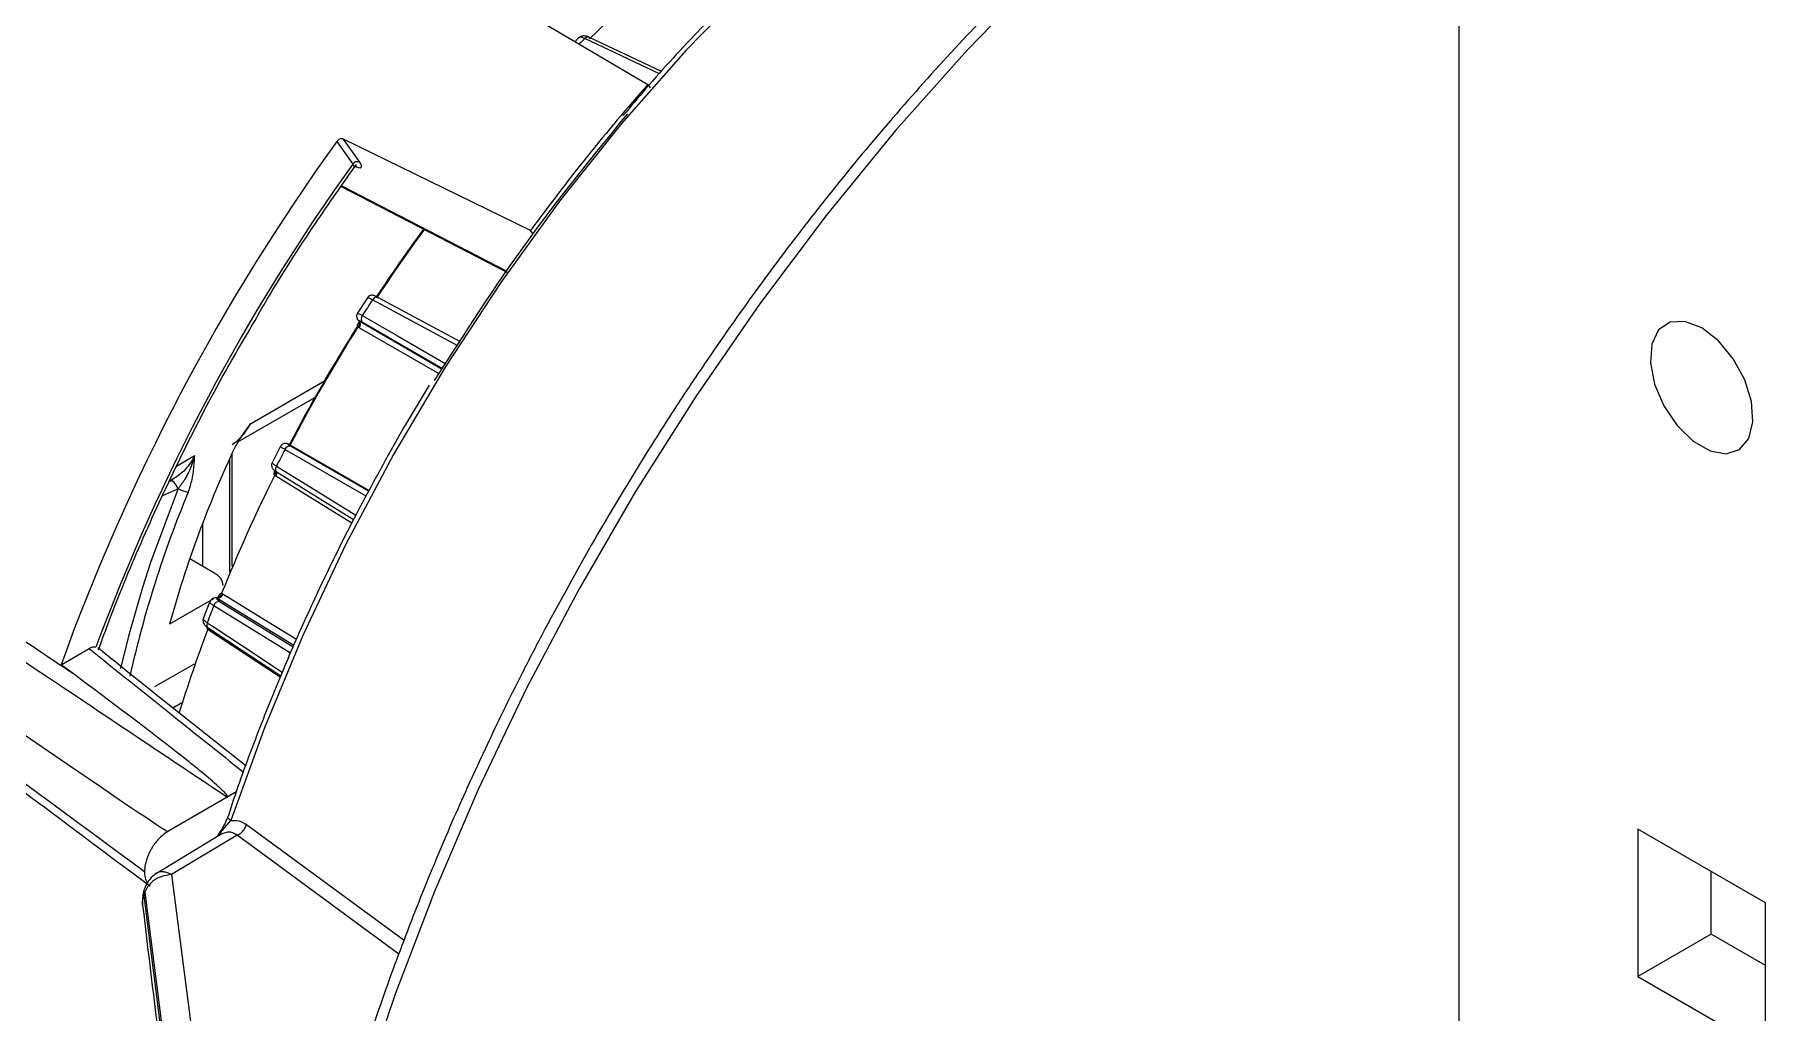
# Model space of a CAD drawing. Extents: x 6 to 134, y 3 to 97.
# Drawn here: x 9.972 to 13.123, y 79.024 to 80.802 of the extents above; entities that cross this region are included whole.
import ezdxf

# ---------------------------------------------------------------- set-up
doc = ezdxf.new("R2010")
doc.units = 0
doc.header["$MEASUREMENT"] = 0
doc.layers.add('OBJECT', color=7, linetype='CONTINUOUS')

msp = doc.modelspace()

# ---------------------------------------------------------------- linework, layer by layer
at = {"layer": 'OBJECT'}
for p, q in [((12.5649, 82.4815), (12.5649, 75.6139)), ((10.7669, 80.9011), (11.0888, 80.7118)), ((10.9626, 80.7964), (10.9561, 80.7899)), ((11.1098, 80.7311), (10.9739, 80.7953)), ((11.1134, 80.7351), (10.9814, 80.7975)), ((11.0888, 80.7118), (11.0931, 80.7057)), ((10.5224, 80.6078), (10.5513, 80.5666)), ((10.875, 80.4458), (10.5347, 80.6123)), ((10.5643, 80.5702), (10.5347, 80.6123)), ((10.5301, 80.526), (10.8319, 80.37)), ((10.8325, 80.3711), (10.5308, 80.527)), ((10.8797, 80.4391), (10.875, 80.4458)), ((10.5782, 80.3238), (10.5597, 80.2953)), ((10.7426, 80.2361), (10.5872, 80.3198)), ((10.7475, 80.2435), (10.5973, 80.3244)), ((10.5618, 80.2825), (10.5622, 80.2821)), ((10.5619, 80.2783), (10.5624, 80.2791)), ((10.5622, 80.2821), (10.5621, 80.2822)), ((10.5622, 80.2821), (10.5632, 80.2814)), ((10.5632, 80.2814), (10.7145, 80.194)), ((10.7148, 80.1945), (10.5689, 80.2789)), ((10.5633, 80.2691), (10.561, 80.2708)), ((10.7086, 80.1851), (10.5633, 80.2691)), ((10.3651, 80.0946), (10.4998, 80.1724)), ((10.6906, 80.1646), (10.6432, 80.0857)), ((10.3425, 80.0613), (10.4825, 80.1421)), ((10.4202, 80.0535), (10.4047, 80.0232)), ((10.4376, 80.056), (10.4364, 80.0565)), ((10.437, 80.0562), (10.4364, 80.0565)), ((10.4382, 80.0557), (10.437, 80.0562)), ((10.4375, 80.0561), (10.4382, 80.0557)), ((10.4382, 80.0557), (10.5815, 79.9731)), ((10.4389, 80.0538), (10.5809, 79.972)), ((10.2637, 80.0361), (10.2306, 80.0169)), ((10.3273, 80.0306), (10.3273, 79.8247)), ((10.3317, 79.8352), (10.3317, 80.0401)), ((10.5757, 79.9625), (10.4281, 80.0476)), ((10.2177, 79.9892), (10.2243, 79.993)), ((10.4117, 79.9991), (10.4093, 80.0009)), ((10.5497, 79.9139), (10.4117, 79.9991)), ((10.4137, 80.0064), (10.553, 79.9205)), ((10.2059, 79.9639), (10.2333, 79.9762)), ((10.2333, 79.9762), (10.2338, 79.9765)), ((10.2779, 79.9126), (10.2779, 79.8354)), ((10.2986, 79.8234), (10.2547, 79.8488)), ((10.2979, 79.7757), (10.2181, 79.7296)), ((10.2914, 79.7711), (10.2794, 79.74)), ((10.3049, 79.7768), (10.3039, 79.7775)), ((10.4443, 79.6911), (10.3049, 79.7768)), ((10.3077, 79.7818), (10.3074, 79.7811)), ((10.309, 79.7713), (10.4432, 79.6888)), ((10.3128, 79.786), (10.3154, 79.7847)), ((10.4382, 79.6774), (10.2985, 79.7633)), ((10.2898, 79.7186), (10.2874, 79.7205)), ((10.288, 79.7231), (10.4206, 79.6362)), ((10.4195, 79.6335), (10.2898, 79.7186)), ((10.0205, 79.6559), (10.0716, 79.6855)), ((10.0429, 79.6394), (10.0205, 79.6559)), ((10.1914, 79.6162), (10.2637, 79.658)), ((10.2238, 79.5779), (10.2404, 79.5875)), ((10.3395, 79.4248), (10.3231, 79.4153)), ((10.3231, 79.4153), (10.2148, 79.3528)), ((10.311, 79.3512), (10.3296, 79.3727)), ((10.3239, 79.3795), (10.3242, 79.3803)), ((10.3583, 79.3652), (10.6451, 79.1551)), ((10.3131, 79.3487), (10.1922, 79.2754)), ((10.341, 79.3458), (10.2218, 79.2745)), ((10.3092, 79.3512), (10.3047, 79.3436)), ((10.3057, 79.3442), (10.311, 79.3512)), ((10.3152, 79.3493), (10.3059, 79.3441)), ((10.6353, 79.1299), (10.341, 79.3458)), ((12.8908, 79.357), (12.8908, 79.0892)), ((13.1228, 79.2231), (12.8908, 79.357)), ((10.2218, 79.2745), (10.2217, 79.2745)), ((10.2218, 79.2745), (10.2956, 78.7001)), ((13.0238, 79.166), (13.0238, 79.2803)), ((10.1711, 79.2359), (10.2442, 78.6577)), ((10.173, 79.2424), (10.246, 78.6651)), ((13.1228, 78.9553), (13.1228, 79.2231)), ((13.0238, 79.166), (12.8908, 79.0892)), ((13.1228, 79.1088), (13.0238, 79.166)), ((12.8908, 79.0892), (13.1228, 78.9553))]:
    msp.add_line(p, q, dxfattribs=at)
at = {"layer": 'OBJECT', "flags": 128}
for points in [[(12.3716, 81.3749), (12.2274, 81.2749), (12.0845, 81.1644), (11.9437, 81.0438), (11.8055, 80.9138), (11.6705, 80.7749), (11.5395, 80.6278), (11.413, 80.4731), (11.2916, 80.3117), (11.1759, 80.1442), (11.0663, 79.9714), (10.9635, 79.7941), (10.8679, 79.6132), (10.78, 79.4294), (10.7001, 79.2437), (10.6286, 79.0569), (10.5658, 78.8698), (10.5121, 78.6834)], [(11.6632, 81.2142), (11.5336, 81.1197), (11.4058, 81.0145), (11.2805, 80.8991), (11.1586, 80.7743), (11.0409, 80.6408), (10.928, 80.4996), (10.8207, 80.3514), (10.7197, 80.1973), (10.6256, 80.0383), (10.5391, 79.8752), (10.4606, 79.7092), (10.3906, 79.5414), (10.3296, 79.3727)], [(10.5973, 80.3244), (10.5968, 80.3246), (10.5955, 80.3249), (10.5941, 80.3249), (10.5926, 80.3245), (10.5911, 80.3237), (10.5897, 80.3227), (10.5884, 80.3213), (10.5872, 80.3198)], [(10.5688, 80.2913), (10.5816, 80.2839), (10.6329, 80.2543), (10.7208, 80.2035)], [(13.0068, 80.2687), (12.9764, 80.2804), (12.9493, 80.2791), (12.9284, 80.265), (12.916, 80.2395), (12.9134, 80.2055), (12.921, 80.1666), (12.9379, 80.127), (12.9622, 80.0911), (12.9914, 80.0627), (13.0222, 80.0449), (13.0514, 80.0396), (13.0757, 80.0475), (13.0926, 80.0675), (13.1002, 80.0977), (13.0976, 80.1347), (13.0852, 80.1744), (13.0644, 80.2127), (13.0372, 80.2453), (13.0068, 80.2687)], [(10.2333, 79.9762), (10.232, 79.9795), (10.2303, 79.9826), (10.2284, 79.9854), (10.2263, 79.9878), (10.2242, 79.9895), (10.2222, 79.9904), (10.2204, 79.9907), (10.2202, 79.9906)], [(10.4137, 80.0064), (10.4133, 80.0067), (10.4124, 80.0077), (10.4117, 80.0089), (10.4113, 80.0104), (10.4112, 80.0121), (10.4114, 80.0139), (10.4119, 80.0157), (10.4127, 80.0175)], [(10.4127, 80.0175), (10.4253, 80.0097), (10.4758, 79.9785), (10.5571, 79.9284)], [(10.2338, 79.9765), (10.1833, 79.8421), (10.1686, 79.7966)], [(10.1686, 79.7966), (10.1432, 79.7079), (10.1289, 79.6491)], [(10.3154, 79.7847), (10.328, 79.777), (10.3785, 79.7459), (10.4492, 79.7024)], [(10.2865, 79.7324), (10.299, 79.7242), (10.3489, 79.6915), (10.4232, 79.6428)], [(10.2874, 79.7205), (10.2881, 79.7221), (10.2884, 79.7229)], [(10.2898, 79.7186), (10.2903, 79.7204), (10.2905, 79.7215)], [(9.9418, 79.5369), (10.032, 79.4754), (10.0923, 79.4343), (10.1326, 79.407), (10.1596, 79.3888), (10.1777, 79.3767), (10.1898, 79.3687), (10.1979, 79.3633), (10.2034, 79.3597), (10.2071, 79.3574), (10.2096, 79.3558), (10.2112, 79.3548), (10.2124, 79.3541), (10.2131, 79.3536), (10.2136, 79.3533), (10.214, 79.3531), (10.2142, 79.353), (10.2144, 79.3529), (10.2145, 79.3529), (10.2146, 79.3528), (10.2147, 79.3528), (10.2147, 79.3528), (10.2148, 79.3528), (10.2148, 79.3528), (10.2148, 79.3528), (10.2148, 79.3528), (10.2148, 79.3528), (10.2148, 79.3528)], [(10.3296, 79.3727), (10.3271, 79.3745), (10.3253, 79.3762), (10.3242, 79.3778), (10.3238, 79.3792), (10.3239, 79.3795)], [(10.3105, 79.3495), (10.3102, 79.3497), (10.3096, 79.3505), (10.3093, 79.351), (10.3093, 79.3514), (10.3096, 79.3515), (10.3101, 79.3515), (10.311, 79.3512)], [(10.169, 79.2187), (10.1689, 79.2261), (10.1711, 79.2359)]]:
    msp.add_lwpolyline(points, dxfattribs=at)
at = {"layer": 'OBJECT'}
for centre, radius, start, end in [((12.613, 79.1189), 2.3383, 128.9012, 134.226), ((12.7837, 78.9586), 2.5785, 134.5778, 134.8925), ((10.9793, 80.7911), 0.00675, 71.3804, 142.1104), ((13.8872, 78.2433), 3.7316, 138.5845, 143.8264), ((13.6564, 78.3471), 3.8643, 144.1964, 160.2026), ((13.5824, 78.3897), 3.7317, 144.315, 159.6388), ((10.5602, 80.5601), 0.0109, 67.7227, 143.7553), ((13.1096, 78.6659), 3.0118, 143.728, 146.623), ((13.0916, 78.6766), 2.9923, 143.6923, 146.5537), ((13.1883, 78.6174), 3.1086, 146.7963, 147.4201), ((10.5553, 80.2771), 0.00856, 311.9884, 35.5634), ((10.5562, 80.2752), 0.00942, 319.5153, 41.4038), ((10.576, 80.2851), 0.00946, 139.0842, 221.2881), ((13.145, 78.6415), 3.0562, 147.7595, 152.4446), ((13.1612, 78.6321), 3.0735, 147.7814, 152.4003), ((12.1326, 79.2051), 1.9851, 154.7328, 164.6775), ((10.437, 80.0445), 0.00946, 78.705, 160.9185), ((13.1876, 78.616), 3.1087, 152.5799, 153.2037), ((13.0788, 78.6728), 2.9816, 153.5491, 158.0771), ((10.4017, 80.0067), 0.00961, 322.7097, 9.6887), ((10.4013, 80.0046), 0.0118, 331.69, 6.6217), ((12.0909, 79.2022), 1.9927, 157.3448, 167.4493), ((10.2652, 80.034), 0.0655, 241.3319, 258.3715), ((10.3092, 79.7603), 0.0111, 90.6769, 163.9568), ((10.3028, 79.7876), 0.0101, 276.1836, 350.9618), ((10.3048, 79.7879), 0.011, 270.6059, 343.5453), ((13.0195, 78.6898), 2.9251, 158.4695, 159.1191), ((12.8698, 78.7539), 2.7574, 159.4793, 162.8468), ((10.2933, 79.7287), 0.00774, 151.5589, 226.7005), ((10.2997, 79.354), 0.0117, 312.9699, 346.2852)]:
    msp.add_arc(centre, radius, start, end, dxfattribs=at)
msp.add_ellipse((10.2555, 79.7994), major_axis=(0.06, 0.0009), ratio=0.567125, start_param=6.274759, end_param=7.042704, dxfattribs=at)
for points, knots in [([(12.345, 81.374), (12.3066, 81.3483), (12.2255, 81.2941), (12.103, 81.2011), (11.9779, 81.098), (11.8551, 80.9874), (11.7351, 80.8702), (11.6185, 80.7472), (11.5062, 80.6194), (11.3993, 80.4885), (11.2986, 80.3561), (11.2126, 80.235), (11.1396, 80.1258), (11.0681, 80.0138), (11.0202, 79.9327), (10.9918, 79.8845)], [0, 0, 0, 0, 0.075842, 0.160131, 0.244259, 0.328172, 0.411785, 0.494955, 0.577411, 0.6586, 0.737157, 0.81373, 0.868143, 0.921735, 1, 1, 1, 1]), ([(11.6529, 81.2134), (11.6402, 81.205), (11.5902, 81.1719), (11.5039, 81.1059), (11.3948, 81.0157), (11.2881, 80.918), (11.1845, 80.8139), (11.103, 80.7262), (11.0574, 80.6715), (11.0438, 80.6553)], [0, 0, 0, 0, 0.059807, 0.234875, 0.409495, 0.583472, 0.756468, 0.927849, 1, 1, 1, 1]), ([(10.9814, 80.7974), (10.9812, 80.7976), (10.9783, 80.7993), (10.9736, 80.8002), (10.9668, 80.7996), (10.9637, 80.7972), (10.9624, 80.7961)], [0, 0, 0, 0, 0.038751, 0.456449, 0.759368, 1, 1, 1, 1]), ([(10.9739, 80.7953), (10.9733, 80.7956), (10.9704, 80.7969), (10.9661, 80.7977), (10.9629, 80.7974), (10.9624, 80.7961), (10.9624, 80.7961)], [0, 0, 0, 0, 0.126806, 0.556985, 0.987161, 1, 1, 1, 1]), ([(10.5347, 80.6123), (10.5339, 80.6126), (10.5322, 80.6132), (10.5291, 80.6128), (10.5261, 80.6115), (10.5238, 80.6096), (10.5227, 80.6083), (10.5224, 80.6078)], [0, 0, 0, 0, 0.2197399, 0.4394429, 0.6599668, 0.8807607, 1, 1, 1, 1]), ([(10.3704, 80.277), (10.3788, 80.2917), (10.4142, 80.3537), (10.4769, 80.4506), (10.533, 80.5306), (10.558, 80.5663)], [0, 0, 0, 0, 0.1463008, 0.619357, 1, 1, 1, 1]), ([(10.5513, 80.5666), (10.5523, 80.5649), (10.554, 80.5617), (10.5533, 80.5602), (10.5529, 80.5595)], [0, 0, 0, 0, 0.538146, 1, 1, 1, 1]), ([(10.5534, 80.5593), (10.5536, 80.5598), (10.5545, 80.5613), (10.5571, 80.5624), (10.5584, 80.5624), (10.5582, 80.5625), (10.5581, 80.5625)], [0, 0, 0, 0, 0.176237, 0.561777, 0.900069, 1, 1, 1, 1]), ([(10.5568, 80.5621), (10.5589, 80.5614), (10.5636, 80.5597), (10.5673, 80.5605), (10.5682, 80.5639), (10.5656, 80.5681), (10.5643, 80.5702)], [0, 0, 0, 0, 0.211919, 0.474602, 0.737299, 1, 1, 1, 1]), ([(10.5973, 80.3243), (10.5971, 80.3244), (10.5947, 80.3259), (10.5923, 80.3269), (10.589, 80.328), (10.5859, 80.3282), (10.5828, 80.3276), (10.5799, 80.326), (10.5786, 80.3242), (10.5781, 80.3234)], [0, 0, 0, 0, 0.028891, 0.367614, 0.528316, 0.637715, 0.756079, 0.890133, 1, 1, 1, 1]), ([(10.5872, 80.3198), (10.5866, 80.3201), (10.5838, 80.3216), (10.5802, 80.3233), (10.5779, 80.324), (10.5781, 80.3234), (10.5782, 80.3233)], [0, 0, 0, 0, 0.119665, 0.525619, 0.931569, 1, 1, 1, 1]), ([(10.0884, 79.6831), (10.0952, 79.7014), (10.1202, 79.7695), (10.169, 79.887), (10.2376, 80.0343), (10.3046, 80.1649), (10.3514, 80.2445), (10.3704, 80.277)], [0, 0, 0, 0, 0.090708, 0.337017, 0.583395, 0.829795, 1, 1, 1, 1]), ([(10.56, 80.2955), (10.5594, 80.2945), (10.5584, 80.2926), (10.5583, 80.2895), (10.5588, 80.287), (10.5597, 80.285), (10.5607, 80.2837), (10.5614, 80.2829), (10.5617, 80.2826), (10.5618, 80.2825)], [0, 0, 0, 0, 0.217225, 0.411068, 0.573799, 0.714724, 0.835023, 0.945677, 1, 1, 1, 1]), ([(10.5603, 80.2954), (10.5603, 80.2955), (10.5602, 80.2959), (10.563, 80.2946), (10.5669, 80.2924), (10.5688, 80.2913)], [0, 0, 0, 0, 0.188712, 0.594352, 1, 1, 1, 1]), ([(10.561, 80.2708), (10.5609, 80.2709), (10.5604, 80.2716), (10.5601, 80.2732), (10.5605, 80.2757), (10.5614, 80.2774), (10.5619, 80.2783)], [0, 0, 0, 0, 0.044972, 0.314009, 0.658354, 1, 1, 1, 1]), ([(10.5621, 80.2822), (10.5622, 80.282), (10.5626, 80.2813), (10.5626, 80.2794), (10.5621, 80.2787), (10.5623, 80.279), (10.5623, 80.279)], [0, 0, 0, 0, 0.292909, 0.726982, 0.988586, 1, 1, 1, 1]), ([(10.5689, 80.2789), (10.5676, 80.2796), (10.5649, 80.2811), (10.563, 80.282), (10.5629, 80.2818), (10.5632, 80.2814), (10.5632, 80.2814)], [0, 0, 0, 0, 0.324211, 0.648421, 0.97265, 1, 1, 1, 1]), ([(10.0429, 79.6394), (10.0301, 79.6479), (9.966, 79.6908), (9.7281, 79.8497), (9.5032, 80.0001), (9.3295, 80.1161)], [0, 0, 0, 0, 0.053919, 0.269597, 1, 1, 1, 1]), ([(9.3094, 80.0932), (9.5455, 79.9353), (9.8834, 79.7092), (10.2214, 79.4833), (10.3231, 79.4153)], [0, 0, 0, 0, 0.699038, 1, 1, 1, 1]), ([(10.6432, 80.0857), (10.6143, 80.0342), (10.5738, 79.9621), (10.5189, 79.8538), (10.4746, 79.7613), (10.4254, 79.6502), (10.3784, 79.533), (10.3443, 79.4419), (10.3278, 79.3903), (10.3244, 79.3798)], [0, 0, 0, 0, 0.225612, 0.31553, 0.46478, 0.619187, 0.784308, 0.956083, 1, 1, 1, 1]), ([(10.3317, 80.0569), (10.335, 80.059), (10.3474, 80.0671), (10.3578, 80.0817), (10.3643, 80.0931), (10.3651, 80.0946)], [0, 0, 0, 0, 0.234758, 0.902364, 1, 1, 1, 1]), ([(10.3651, 80.0946), (10.365, 80.0945), (10.3591, 80.0864), (10.3488, 80.0731), (10.3407, 80.0583), (10.3374, 80.0524)], [0, 0, 0, 0, 0.008029, 0.602009, 1, 1, 1, 1]), ([(9.096, 80.0758), (9.1059, 80.0643), (9.1405, 80.0244), (9.2226, 79.9726), (9.3029, 79.9101), (9.387, 79.8479), (9.4879, 79.7722), (9.6206, 79.6732), (9.7823, 79.5524), (9.9729, 79.41), (10.1097, 79.3078), (10.1828, 79.2532)], [0, 0, 0, 0, 0.036911, 0.128282, 0.200937, 0.26206, 0.35655, 0.477583, 0.625164, 0.7993, 1, 1, 1, 1]), ([(10.1724, 79.2793), (9.9179, 79.4671), (9.6379, 79.6737), (9.3334, 79.8994), (9.2564, 79.9555), (9.183, 80.0128), (9.1205, 80.0508), (9.0999, 80.0758), (9.097, 80.0793)], [0, 0, 0, 0, 0.706222, 0.776844, 0.847466, 0.918088, 0.988649, 1, 1, 1, 1]), ([(10.4281, 80.0476), (10.4275, 80.048), (10.4248, 80.0495), (10.4214, 80.0517), (10.4195, 80.0531), (10.4201, 80.0531), (10.4202, 80.053)], [0, 0, 0, 0, 0.119554, 0.525132, 0.930707, 1, 1, 1, 1]), ([(10.4362, 80.0566), (10.4355, 80.0569), (10.4336, 80.0577), (10.4322, 80.0582), (10.4293, 80.0587), (10.4267, 80.0585), (10.4239, 80.0574), (10.4214, 80.0556), (10.4205, 80.0538), (10.4201, 80.0531)], [0, 0, 0, 0, 0.155948, 0.403161, 0.497039, 0.61018, 0.743019, 0.895047, 1, 1, 1, 1]), ([(10.437, 80.0562), (10.4359, 80.0567), (10.4339, 80.0575), (10.4331, 80.0575), (10.4343, 80.0565), (10.4367, 80.0551), (10.4385, 80.054), (10.4389, 80.0538)], [0, 0, 0, 0, 0.2328369, 0.4656732, 0.6985192, 0.9313641, 1, 1, 1, 1]), ([(10.2637, 80.0361), (10.2633, 80.0353), (10.2579, 80.0252), (10.2448, 80.0065), (10.2275, 79.9956), (10.2188, 79.9901)], [0, 0, 0, 0, 0.040167, 0.515772, 1, 1, 1, 1]), ([(10.2637, 80.0361), (10.2637, 80.0359), (10.2635, 80.0351), (10.2618, 80.0292), (10.2568, 80.0146), (10.2478, 79.9954), (10.238, 79.9821), (10.2338, 79.9765)], [0, 0, 0, 0, 0.005407, 0.039593, 0.265064, 0.687704, 1, 1, 1, 1]), ([(10.252, 79.9698), (10.2547, 79.9777), (10.2605, 79.995), (10.2624, 80.0158), (10.2634, 80.0297), (10.2637, 80.035), (10.2637, 80.036), (10.2637, 80.0361)], [0, 0, 0, 0, 0.341942, 0.753349, 0.952559, 0.995232, 1, 1, 1, 1]), ([(10.405, 80.0235), (10.4047, 80.023), (10.4038, 80.0215), (10.4036, 80.0186), (10.4042, 80.0157), (10.4053, 80.0135), (10.4066, 80.0118), (10.4082, 80.0102), (10.4102, 80.0087), (10.4127, 80.0072), (10.414, 80.0063)], [0, 0, 0, 0, 0.069197, 0.199085, 0.307007, 0.40388, 0.495256, 0.594375, 0.784836, 1, 1, 1, 1]), ([(10.4052, 80.0234), (10.4051, 80.0233), (10.4046, 80.0231), (10.407, 80.0211), (10.4108, 80.0187), (10.4127, 80.0175)], [0, 0, 0, 0, 0.187968, 0.59398, 1, 1, 1, 1]), ([(10.4093, 80.0009), (10.4093, 80.001), (10.4088, 80.0017), (10.4083, 80.0036), (10.4087, 80.0063), (10.4095, 80.0083), (10.4099, 80.0093)], [0, 0, 0, 0, 0.044972, 0.314009, 0.658354, 1, 1, 1, 1]), ([(10.9918, 79.8845), (10.9589, 79.8261), (10.9129, 79.7444), (10.8498, 79.6218), (10.7983, 79.5169), (10.7405, 79.3908), (10.6841, 79.2576), (10.6296, 79.1176), (10.5788, 78.973), (10.5357, 78.8376), (10.5123, 78.751), (10.5023, 78.7136)], [0, 0, 0, 0, 0.154604, 0.216478, 0.319191, 0.42556, 0.53941, 0.657958, 0.780079, 0.904879, 1, 1, 1, 1]), ([(10.2985, 79.7633), (10.2979, 79.7637), (10.2953, 79.7654), (10.2922, 79.768), (10.2906, 79.7701), (10.2914, 79.7706), (10.2914, 79.7707)], [0, 0, 0, 0, 0.121571, 0.533991, 0.946408, 1, 1, 1, 1]), ([(10.3025, 79.7779), (10.3013, 79.7778), (10.2989, 79.7776), (10.2951, 79.7759), (10.2924, 79.7734), (10.2917, 79.7714), (10.2915, 79.7707)], [0, 0, 0, 0, 0.308456, 0.596051, 0.859748, 1, 1, 1, 1]), ([(10.3074, 79.7811), (10.3074, 79.781), (10.3073, 79.7808), (10.3065, 79.7795), (10.3046, 79.7782), (10.3027, 79.7779), (10.3025, 79.7779), (10.3025, 79.7779)], [0, 0, 0, 0, 0.038276, 0.275884, 0.662262, 0.997196, 1, 1, 1, 1]), ([(10.3039, 79.7775), (10.3038, 79.7775), (10.3033, 79.7778), (10.3029, 79.7778), (10.3025, 79.7779)], [0, 0, 0, 0, 0.148901, 1, 1, 1, 1]), ([(10.3049, 79.7768), (10.3046, 79.7766), (10.3038, 79.7761), (10.3047, 79.7745), (10.3069, 79.7727), (10.3086, 79.7716), (10.309, 79.7713)], [0, 0, 0, 0, 0.256507, 0.5805023, 0.9044961, 1, 1, 1, 1]), ([(10.3077, 79.7818), (10.3081, 79.7826), (10.3089, 79.7841), (10.3104, 79.7856), (10.3119, 79.7861), (10.3127, 79.786), (10.3128, 79.786)], [0, 0, 0, 0, 0.341646, 0.685991, 0.955028, 1, 1, 1, 1]), ([(10.2797, 79.7404), (10.2795, 79.7399), (10.2786, 79.7382), (10.2787, 79.7349), (10.2798, 79.7313), (10.2819, 79.7281), (10.2845, 79.7255), (10.2871, 79.7238), (10.2883, 79.7231)], [0, 0, 0, 0, 0.0606722, 0.2428992, 0.4023817, 0.5678632, 0.8054362, 1, 1, 1, 1]), ([(10.2799, 79.7403), (10.2797, 79.74), (10.279, 79.7391), (10.281, 79.7364), (10.2847, 79.7337), (10.2865, 79.7324)], [0, 0, 0, 0, 0.17253, 0.586261, 1, 1, 1, 1]), ([(10.2874, 79.7205), (10.2873, 79.7206), (10.2868, 79.7214), (10.2864, 79.7227), (10.2865, 79.7239), (10.2865, 79.7243)], [0, 0, 0, 0, 0.10339, 0.721903, 1, 1, 1, 1]), ([(10.0838, 79.6882), (10.0817, 79.6883), (10.0779, 79.6886), (10.0735, 79.6864), (10.0716, 79.6855)], [0, 0, 0, 0, 0.5608976, 1, 1, 1, 1]), ([(10.0716, 79.6855), (10.1204, 79.6464), (10.214, 79.5715), (10.3077, 79.4966), (10.3526, 79.4608)], [0, 0, 0, 0, 0.521167, 1, 1, 1, 1]), ([(10.3568, 79.4721), (10.2791, 79.5336), (10.189, 79.605), (10.0999, 79.6768), (10.0875, 79.6868)], [0, 0, 0, 0, 0.861181, 1, 1, 1, 1]), ([(10.3231, 79.4153), (10.3232, 79.4154), (10.3234, 79.4155), (10.3236, 79.4161), (10.3231, 79.4178), (10.3181, 79.4242), (10.2933, 79.4475), (10.2017, 79.5211), (10.1113, 79.5885), (10.0429, 79.6394)], [0, 0, 0, 0, 0.000975, 0.002308, 0.005826, 0.020094, 0.076658, 0.30233, 1, 1, 1, 1]), ([(8.9563, 79.4788), (8.9656, 79.4662), (8.9935, 79.4283), (9.0713, 79.3795), (9.1468, 79.3204), (9.2165, 79.2689), (9.2776, 79.2232), (9.3328, 79.182), (9.3891, 79.1399), (9.4468, 79.0968), (9.5059, 79.0526), (9.57, 79.0048), (9.6506, 78.9446), (9.7586, 78.8639), (9.8937, 78.7629), (9.9928, 78.6889), (10.046, 78.6492)], [0, 0, 0, 0, 0.039091, 0.117224, 0.187566, 0.250077, 0.304761, 0.353747, 0.400065, 0.457708, 0.510651, 0.56107, 0.632161, 0.730191, 0.855161, 1, 1, 1, 1]), ([(10.0434, 78.6695), (9.7889, 78.8573), (9.509, 79.0639), (9.2044, 79.2895), (9.1275, 79.3457), (9.0536, 79.4029), (8.9875, 79.4443), (8.9645, 79.4731), (8.9588, 79.4803)], [0, 0, 0, 0, 0.697915, 0.767706, 0.837498, 0.907289, 0.97702, 1, 1, 1, 1]), ([(10.3239, 79.3795), (10.3222, 79.3753), (10.3184, 79.3656), (10.3125, 79.3564), (10.3092, 79.3512)], [0, 0, 0, 0, 0.439692, 1, 1, 1, 1]), ([(10.3296, 79.3727), (10.3346, 79.3729), (10.3446, 79.3734), (10.3538, 79.368), (10.3583, 79.3652)], [0, 0, 0, 0, 0.498439, 1, 1, 1, 1]), ([(10.341, 79.3458), (10.3428, 79.3467), (10.3464, 79.3487), (10.3514, 79.3535), (10.3557, 79.3591), (10.3575, 79.3632), (10.3583, 79.3652)], [0, 0, 0, 0, 0.245158, 0.499985, 0.75482, 1, 1, 1, 1]), ([(10.2148, 79.3528), (10.2104, 79.3498), (10.2013, 79.3436), (10.1887, 79.3284), (10.1788, 79.3106), (10.1732, 79.2934), (10.1726, 79.2835), (10.1724, 79.2793)], [0, 0, 0, 0, 0.19834, 0.412972, 0.627088, 0.843128, 1, 1, 1, 1]), ([(10.341, 79.3458), (10.3384, 79.3475), (10.3333, 79.3508), (10.3242, 79.352), (10.3182, 79.3502), (10.3152, 79.3493)], [0, 0, 0, 0, 0.338074, 0.67477, 1, 1, 1, 1]), ([(10.1955, 79.2774), (10.1917, 79.2748), (10.1852, 79.2701), (10.1774, 79.26), (10.1721, 79.2493), (10.1696, 79.2388), (10.1687, 79.2307), (10.1686, 79.2241), (10.1689, 79.2206), (10.169, 79.2186)], [0, 0, 0, 0, 0.200435, 0.353817, 0.548083, 0.712557, 0.826244, 0.901839, 1, 1, 1, 1]), ([(10.1724, 79.2793), (10.1726, 79.2743), (10.173, 79.2664), (10.1766, 79.2616), (10.1779, 79.2599)], [0, 0, 0, 0, 0.639847, 1, 1, 1, 1]), ([(10.2217, 79.2745), (10.2153, 79.2736), (10.2029, 79.2718), (10.1879, 79.2631), (10.1779, 79.253), (10.1745, 79.2457), (10.173, 79.2424)], [0, 0, 0, 0, 0.2951, 0.569758, 0.806962, 1, 1, 1, 1]), ([(10.1952, 79.2772), (10.1953, 79.2772), (10.1979, 79.2804), (10.2048, 79.2803), (10.2139, 79.2788), (10.219, 79.2759), (10.2217, 79.2745)], [0, 0, 0, 0, 0.011315, 0.473423, 0.728896, 1, 1, 1, 1]), ([(10.173, 79.2424), (10.1729, 79.2427), (10.1728, 79.2431), (10.1726, 79.2433), (10.1725, 79.2432), (10.1723, 79.243), (10.172, 79.2425), (10.1718, 79.2419), (10.1715, 79.2409), (10.1713, 79.2396), (10.1711, 79.2382), (10.171, 79.2369), (10.171, 79.2362), (10.1711, 79.2359)], [0, 0, 0, 0, 0.135755, 0.19461, 0.25085, 0.311579, 0.375121, 0.438063, 0.500884, 0.619797, 0.750916, 0.873674, 1, 1, 1, 1]), ([(10.169, 79.2186), (10.1794, 79.1316), (10.2022, 78.9391), (10.2287, 78.7469), (10.2432, 78.6417)], [0, 0, 0, 0, 0.452506, 1, 1, 1, 1])]:
    msp.add_open_spline(points, degree=3, knots=knots, dxfattribs=at)
msp.add_open_spline([(10.7005, 80.1731), (10.755, 80.2583), (10.8641, 80.4288), (10.9893, 80.5818), (11.0519, 80.6583)], degree=3, dxfattribs=at)

doc.saveas('drawing.dxf')
